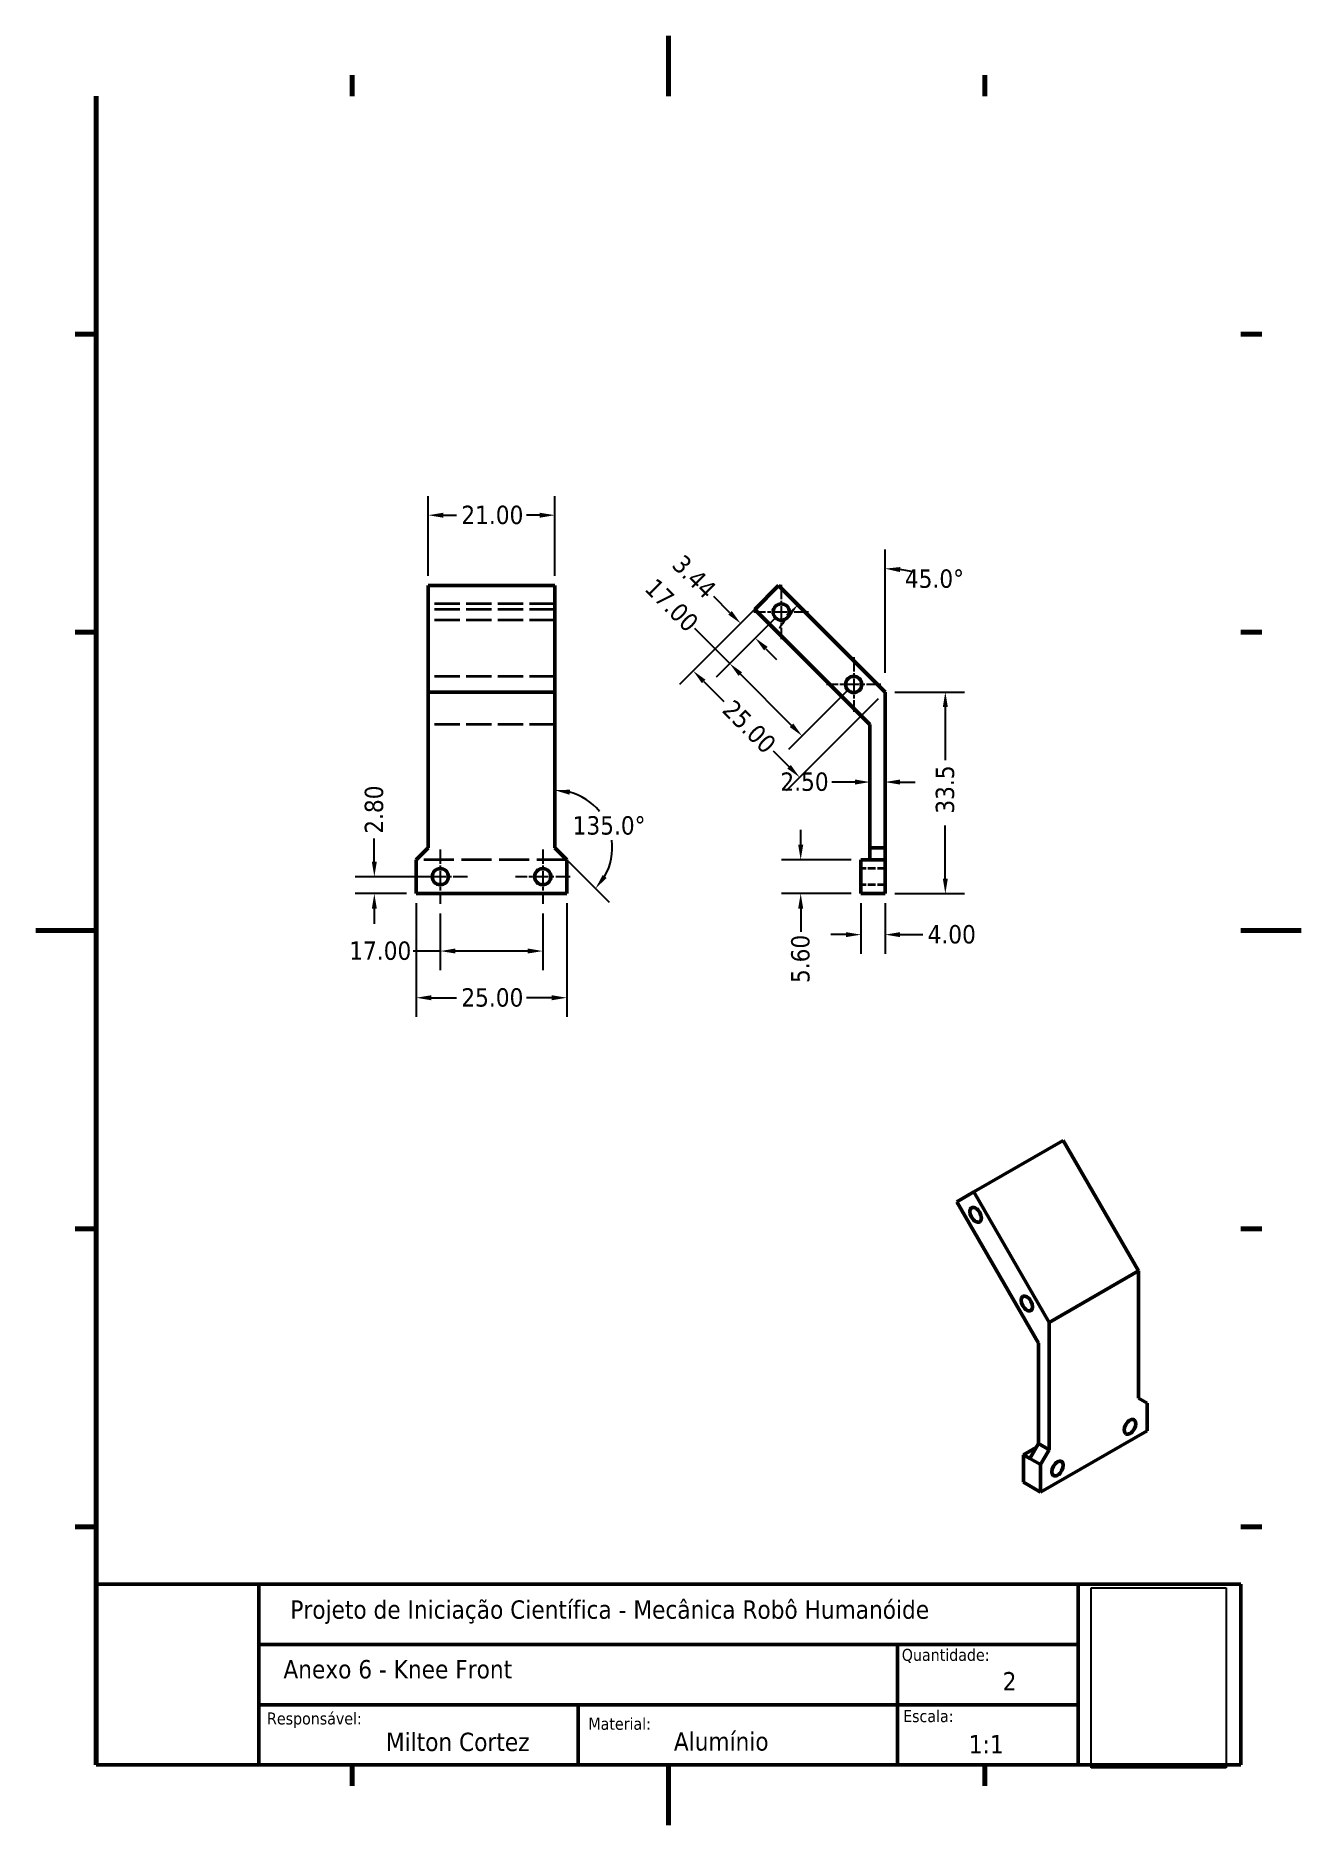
# Model space of a CAD drawing. Header units: millimetres. Extents: x 0 to 210, y 0 to 297.
import ezdxf

# ---------------------------------------------------------------- set-up
doc = ezdxf.new("R2010")
doc.units = ezdxf.units.MM
doc.linetypes.add('CHAIN', pattern=[0.7087, 0.4724, -0.0591, 0.1181, -0.0591])
doc.linetypes.add('DASHED', pattern=[0.2067, 0.1654, -0.0413])
for name, color, linetype, lineweight in [('Border (ANSI)', 7, 'Continuous', 70), ('Center Mark (ANSI)', 7, 'Continuous', 25), ('Dimension (ANSI)', 7, 'Continuous', 25), ('Hidden (ANSI)', 7, 'DASHED', 35), ('Title (ANSI)', 7, 'Continuous', 50), ('Visible (ANSI)', 7, 'Continuous', 50)]:
    doc.layers.add(name, color=color, linetype=linetype, lineweight=lineweight)
doc.styles.add('Note Text (ANSI)', font='TAHOMA.TTF')
doc.dimstyles.new('Default - mm (ANSI)', dxfattribs={"dimtxt": 3.048, "dimasz": 2.5, "dimexe": 3.175, "dimexo": 1.6002, "dimgap": 0.8, "dimtad": 0, "dimtoh": 1, "dimrnd": 1e-08, "dimzin": 4, "dimdsep": 46, "dimtxsty": 'Note Text (ANSI)', "dimcen": 0.09, "dimdle": 10, "dimclrd": 256, "dimclre": 256, "dimclrt": 256, "dimadec": 1, "dimazin": 1, "dimtfac": 1, "dimtofl": 0, "dimtmove": 0, "dimatfit": 3, "dimfxl": 0, "dimtolj": 1, "dimtzin": 4, "dimlwd": -1, "dimlwe": -1, "dimarcsym": 0})
picture_1 = doc.add_image_def('image1.bmp', size_in_pixel=(452, 603))

# ---------------------------------------------------------------- blocks, each defined once
blk = doc.blocks.new('Borders Default Border')
at = {"layer": 'Border (ANSI)'}
for p, q in [((52.5, 287), (52.5, 290.45)), ((157.5, 287), (157.5, 290.45)), ((10, 247.5), (6.55, 247.5)), ((200, 247.5), (203.45, 247.5)), ((10, 198), (6.55, 198)), ((200, 198), (203.45, 198)), ((10, 99), (6.55, 99)), ((200, 99), (203.45, 99)), ((10, 49.5), (6.55, 49.5)), ((200, 49.5), (203.45, 49.5)), ((52.5, 10), (52.5, 6.55)), ((157.5, 10), (157.5, 6.55))]:
    blk.add_line(p, q, dxfattribs=at)
at = {"layer": 'Border (ANSI)', "flags": 128}
for points in [[(105, 297), (105, 287)], [(10, 10), (10, 287)], [(0, 148.5), (10, 148.5)], [(210, 148.5), (200, 148.5)], [(105, 0), (105, 10)]]:
    blk.add_lwpolyline(points, dxfattribs=at)
blk = doc.blocks.new('Title Blocks Legenda')
at = {"layer": 'Title (ANSI)'}
for p, q in [((13.26, 171.03), (203.26, 171.03)), ((13.26, 141.03), (13.26, 171.03)), ((40.26, 171.03), (40.26, 141.03)), ((176.26, 171.03), (176.26, 141.03)), ((203.26, 171.03), (203.26, 141.03)), ((40.26, 161.03), (176.26, 161.03)), ((146.26, 161.03), (146.26, 141.03)), ((40.26, 151.03), (176.26, 151.03)), ((93.26, 151.03), (93.26, 141.03)), ((203.26, 141.03), (13.26, 141.03))]:
    blk.add_line(p, q, dxfattribs=at)
at = {"layer": 'Title (ANSI)', "attachment_point": 1, "style": 'Note Text (ANSI)'}
for s, insert, char_height, width in [('Projeto de Iniciação Científica - Mecânica Robô Humanóide', (45.5, 168.35), 3.048, 124.6071), ('\\fTahoma|b0|i0;\\H2.0000;Quantidade:', (146.97, 160.31), 2, 95.1982), ('\\fTahoma|b0|i0;\\H2.0000;Responsável:', (41.63, 149.75), 2, 45.8951), ('\\fTahoma|b0|i0;\\H2.0000;Material:', (94.96, 148.87), 2, 67.2506), ('\\fTahoma|b0|i0;\\H2.0000;Escala:', (147.2, 150.14), 2, 45.6679), ('Milton Cortez', (61.37, 146.39), 3.048, 49.3031), ('Alumínio', (109.15, 146.47), 3.048, 35.7249)]:
    blk.add_mtext(s, dxfattribs=dict(at, insert=insert, char_height=char_height, width=width))
at = {"layer": 'Title (ANSI)', "style": 'Note Text (ANSI)'}
for tag, p in [('Title_001', (44.35, 155.4)), ('Qnt._001', (163.71, 153.4)), ('<1:1>_001', (158.09, 142.95))]:
    blk.add_attdef(tag, p, '', height=3.05, dxfattribs=at)
image = blk.add_image(picture_1, insert=(178.41, 140.56), size_in_units=(22.38, 29.85))
image.dxf.flags = 7
blk = doc.blocks.new('*D6')
at = {"layer": 'Defpoints', "color": 0}
for p in [(136.94, 154.63), (140.94, 154.63), (136.94, 147.81)]:
    blk.add_point(p, dxfattribs=at)
at = {"layer": 'Dimension (ANSI)'}
for p, q in [((136.94, 153.03), (136.94, 144.64)), ((140.94, 153.03), (140.94, 144.64)), ((134.44, 147.81), (131.94, 147.81)), ((143.44, 147.81), (147.2, 147.81))]:
    blk.add_line(p, q, dxfattribs=at)
for points in [[(134.44, 148.23), (134.44, 147.4), (136.94, 147.81)], [(143.44, 148.23), (143.44, 147.4), (140.94, 147.81)]]:
    blk.add_solid(points, dxfattribs=at)
at = {"layer": 'Dimension (ANSI)', "insert": (148, 149.4), "char_height": 3.048, "attachment_point": 1, "style": 'Note Text (ANSI)'}
blk.add_mtext('\\A1;4.00', dxfattribs=at)
blk = doc.blocks.new('*D7')
at = {"layer": 'Defpoints', "color": 0}
for p in [(126.94, 160.23), (136.94, 160.23), (136.94, 154.63)]:
    blk.add_point(p, dxfattribs=at)
at = {"layer": 'Dimension (ANSI)'}
for p, q in [((126.94, 162.73), (126.94, 165.23)), ((135.34, 160.23), (123.76, 160.23)), ((135.34, 154.63), (123.76, 154.63)), ((126.94, 152.13), (126.94, 148.29))]:
    blk.add_line(p, q, dxfattribs=at)
for points in [[(126.52, 162.73), (127.36, 162.73), (126.94, 160.23)], [(126.52, 152.13), (127.36, 152.13), (126.94, 154.63)]]:
    blk.add_solid(points, dxfattribs=at)
at = {"layer": 'Dimension (ANSI)', "insert": (125.35, 139.78), "char_height": 3.048, "attachment_point": 1, "rotation": 90, "style": 'Note Text (ANSI)'}
blk.add_mtext('\\A1;5.60', dxfattribs=at)
blk = doc.blocks.new('*D8')
at = {"layer": 'Defpoints', "color": 0}
for p in [(67.13, 152.91), (84.13, 152.91), (84.13, 145.09)]:
    blk.add_point(p, dxfattribs=at)
at = {"layer": 'Dimension (ANSI)'}
for p, q in [((67.13, 151.31), (67.13, 141.92)), ((84.13, 151.31), (84.13, 141.92)), ((67.13, 145.09), (62.62, 145.09)), ((81.63, 145.09), (69.63, 145.09))]:
    blk.add_line(p, q, dxfattribs=at)
for points in [[(69.63, 145.51), (69.63, 144.68), (67.13, 145.09)], [(81.63, 145.51), (81.63, 144.68), (84.13, 145.09)]]:
    blk.add_solid(points, dxfattribs=at)
at = {"layer": 'Dimension (ANSI)', "insert": (52.02, 146.68), "char_height": 3.048, "attachment_point": 1, "style": 'Note Text (ANSI)'}
blk.add_mtext('\\A1;17.00', dxfattribs=at)
blk = doc.blocks.new('*D9')
at = {"layer": 'Defpoints', "color": 0}
for p in [(63.13, 154.63), (88.13, 154.63), (63.13, 137.34)]:
    blk.add_point(p, dxfattribs=at)
at = {"layer": 'Dimension (ANSI)'}
for p, q in [((63.13, 153.03), (63.13, 134.16)), ((88.13, 153.03), (88.13, 134.16)), ((65.63, 137.34), (69.82, 137.34)), ((85.63, 137.34), (81.45, 137.34))]:
    blk.add_line(p, q, dxfattribs=at)
for points in [[(65.63, 137.75), (65.63, 136.92), (63.13, 137.34)], [(85.63, 137.75), (85.63, 136.92), (88.13, 137.34)]]:
    blk.add_solid(points, dxfattribs=at)
at = {"layer": 'Dimension (ANSI)', "insert": (70.62, 138.92), "char_height": 3.048, "attachment_point": 1, "style": 'Note Text (ANSI)'}
blk.add_mtext('\\A1;25.00', dxfattribs=at)
blk = doc.blocks.new('*D10')
at = {"layer": 'Defpoints', "color": 0}
for p in [(86.13, 163.83), (86.13, 162.23), (87.27, 161.1), (95.68, 162.23)]:
    blk.add_point(p, dxfattribs=at)
at = {"layer": 'Dimension (ANSI)'}
blk.add_line((88.4, 159.97), (95.13, 153.23), dxfattribs=at)
for start, end in [(39.2494, 74.9568), (330.0432, 7.6239)]:
    blk.add_arc((86.13, 162.23), 9.55, start, end, dxfattribs=at)
for points in [[(88.56, 171.04), (88.67, 171.87), (86.13, 171.78)], [(94.74, 157.21), (94.08, 157.72), (92.89, 155.48)]]:
    blk.add_solid(points, dxfattribs=at)
at = {"layer": 'Dimension (ANSI)', "insert": (89.09, 167.47), "char_height": 3.048, "attachment_point": 1, "style": 'Note Text (ANSI)'}
blk.add_mtext('\\A1;135.0°', dxfattribs=at)
blk = doc.blocks.new('*D11')
at = {"layer": 'Defpoints', "color": 0}
for p in [(123.26, 205.76), (109.09, 191.6), (140.94, 188.08)]:
    blk.add_point(p, dxfattribs=at)
at = {"layer": 'Dimension (ANSI)'}
for p, q in [((122.13, 204.63), (106.85, 189.35)), ((110.86, 189.83), (114.18, 186.51)), ((139.81, 186.95), (124.52, 171.67)), ((125, 175.68), (122.4, 178.28))]:
    blk.add_line(p, q, dxfattribs=at)
for points in [[(111.15, 190.12), (110.56, 189.53), (109.09, 191.6)], [(125.29, 175.98), (124.7, 175.39), (126.77, 173.92)]]:
    blk.add_solid(points, dxfattribs=at)
at = {"layer": 'Dimension (ANSI)', "insert": (115.87, 187.06), "char_height": 3.048, "attachment_point": 1, "rotation": 314.992, "style": 'Note Text (ANSI)'}
blk.add_mtext('\\A1;25.00', dxfattribs=at)
blk = doc.blocks.new('*D12')
at = {"layer": 'Defpoints', "color": 0}
for p in [(140.94, 188.08), (140.94, 154.63), (150.94, 154.63)]:
    blk.add_point(p, dxfattribs=at)
at = {"layer": 'Dimension (ANSI)'}
for p, q in [((142.54, 188.08), (154.11, 188.08)), ((150.94, 185.58), (150.94, 176.77)), ((150.94, 157.13), (150.94, 165.95)), ((142.54, 154.63), (154.11, 154.63))]:
    blk.add_line(p, q, dxfattribs=at)
for points in [[(150.52, 185.58), (151.36, 185.58), (150.94, 188.08)], [(150.52, 157.13), (151.36, 157.13), (150.94, 154.63)]]:
    blk.add_solid(points, dxfattribs=at)
at = {"layer": 'Dimension (ANSI)', "insert": (149.35, 166.75), "char_height": 3.048, "attachment_point": 1, "rotation": 90, "style": 'Note Text (ANSI)'}
blk.add_mtext('\\A1; 33.5', dxfattribs=at)
blk = doc.blocks.new('*D13')
at = {"layer": 'Defpoints', "color": 0}
for p in [(123.71, 201.35), (135.73, 189.33), (127.18, 180.79)]:
    blk.add_point(p, dxfattribs=at)
at = {"layer": 'Dimension (ANSI)'}
for p, q in [((122.58, 200.22), (112.92, 190.56)), ((115.16, 192.81), (109.35, 198.62)), ((125.42, 182.55), (116.93, 191.04)), ((134.6, 188.2), (124.94, 178.54))]:
    blk.add_line(p, q, dxfattribs=at)
for points in [[(117.23, 191.33), (116.64, 190.74), (115.16, 192.81)], [(125.71, 182.85), (125.12, 182.26), (127.18, 180.79)]]:
    blk.add_solid(points, dxfattribs=at)
at = {"layer": 'Dimension (ANSI)', "insert": (102.99, 207.23), "char_height": 3.048, "attachment_point": 1, "rotation": 314.992, "style": 'Note Text (ANSI)'}
blk.add_mtext('\\A1;17.00', dxfattribs=at)
blk = doc.blocks.new('*D14')
at = {"layer": 'Defpoints', "color": 0}
for p in [(138.44, 173.14), (140.94, 173.14), (140.94, 173.14)]:
    blk.add_point(p, dxfattribs=at)
at = {"layer": 'Dimension (ANSI)'}
for p, q in [((135.94, 173.14), (132.11, 173.14)), ((143.44, 173.14), (145.94, 173.14))]:
    blk.add_line(p, q, dxfattribs=at)
for points in [[(135.94, 173.56), (135.94, 172.72), (138.44, 173.14)], [(143.44, 173.56), (143.44, 172.72), (140.94, 173.14)]]:
    blk.add_solid(points, dxfattribs=at)
at = {"layer": 'Dimension (ANSI)', "insert": (123.57, 174.73), "char_height": 3.048, "attachment_point": 1, "style": 'Note Text (ANSI)'}
blk.add_mtext('\\A1;2.50', dxfattribs=at)
blk = doc.blocks.new('*D15')
at = {"layer": 'Defpoints', "color": 0}
for p in [(67.13, 157.43), (56.18, 154.63), (63.13, 154.63)]:
    blk.add_point(p, dxfattribs=at)
at = {"layer": 'Dimension (ANSI)'}
for p, q in [((56.18, 159.93), (56.18, 163.76)), ((65.53, 157.43), (53.01, 157.43)), ((61.53, 154.63), (53.01, 154.63)), ((56.18, 152.13), (56.18, 149.63))]:
    blk.add_line(p, q, dxfattribs=at)
for points in [[(55.77, 159.93), (56.6, 159.93), (56.18, 157.43)], [(55.77, 152.13), (56.6, 152.13), (56.18, 154.63)]]:
    blk.add_solid(points, dxfattribs=at)
at = {"layer": 'Dimension (ANSI)', "insert": (54.59, 164.56), "char_height": 3.048, "attachment_point": 1, "rotation": 90, "style": 'Note Text (ANSI)'}
blk.add_mtext('\\A1;2.80', dxfattribs=at)
blk = doc.blocks.new('*D16')
at = {"layer": 'Defpoints', "color": 0}
for p in [(130.7, 205.82), (139.81, 189.22), (140.94, 189.68), (140.94, 188.08)]:
    blk.add_point(p, dxfattribs=at)
at = {"layer": 'Dimension (ANSI)'}
blk.add_line((140.94, 191.28), (140.94, 211.73), dxfattribs=at)
for start, end in [(75.9984, 82.9992), (141.9928, 148.9936)]:
    blk.add_arc((140.94, 188.08), 20.47, start, end, dxfattribs=at)
for points in [[(143.41, 207.99), (143.46, 208.82), (140.94, 208.56)], [(124.5, 200.97), (125.12, 200.41), (126.46, 202.56)]]:
    blk.add_solid(points, dxfattribs=at)
at = {"layer": 'Dimension (ANSI)', "insert": (144.23, 208.43), "char_height": 3.048, "attachment_point": 1, "style": 'Note Text (ANSI)'}
blk.add_mtext('\\A1;45.0°', dxfattribs=at)
blk = doc.blocks.new('*D17')
at = {"layer": 'Defpoints', "color": 0}
for p in [(119.3, 201.81), (123.71, 201.35), (119.4, 197.04)]:
    blk.add_point(p, dxfattribs=at)
at = {"layer": 'Dimension (ANSI)'}
for p, q in [((115.2, 201.24), (112.53, 203.91)), ((118.17, 200.67), (114.72, 197.23)), ((122.58, 200.22), (117.15, 194.8)), ((121.17, 195.27), (122.93, 193.5))]:
    blk.add_line(p, q, dxfattribs=at)
for points in [[(115.5, 201.53), (114.91, 200.94), (116.97, 199.47)], [(121.46, 195.57), (120.87, 194.98), (119.4, 197.04)]]:
    blk.add_solid(points, dxfattribs=at)
at = {"layer": 'Dimension (ANSI)', "insert": (107.55, 211.14), "char_height": 3.048, "attachment_point": 1, "rotation": 314.992, "style": 'Note Text (ANSI)'}
blk.add_mtext('\\A1;3.44', dxfattribs=at)
blk = doc.blocks.new('*D18')
at = {"layer": 'Defpoints', "color": 0}
for p in [(65.13, 217.43), (65.13, 205.76), (86.13, 205.76)]:
    blk.add_point(p, dxfattribs=at)
at = {"layer": 'Dimension (ANSI)'}
for p, q in [((65.13, 207.36), (65.13, 220.6)), ((86.13, 207.36), (86.13, 220.6)), ((67.63, 217.43), (69.82, 217.43)), ((83.63, 217.43), (81.45, 217.43))]:
    blk.add_line(p, q, dxfattribs=at)
for points in [[(67.63, 217.84), (67.63, 217.01), (65.13, 217.43)], [(83.63, 217.84), (83.63, 217.01), (86.13, 217.43)]]:
    blk.add_solid(points, dxfattribs=at)
at = {"layer": 'Dimension (ANSI)', "insert": (70.62, 219.01), "char_height": 3.048, "attachment_point": 1, "style": 'Note Text (ANSI)'}
blk.add_mtext('\\A1;21.00', dxfattribs=at)

msp = doc.modelspace()

# ---------------------------------------------------------------- linework, layer by layer
at = {"layer": 'Center Mark (ANSI)', "linetype": 'CHAIN', "ltscale": 5.027404}
for p, q in [((123.713, 205.88), (123.713, 196.83)), ((128.238, 201.355), (119.188, 201.355)), ((135.732, 193.857), (135.732, 184.807)), ((140.257, 189.332), (131.207, 189.332)), ((67.134, 161.957), (67.134, 152.907)), ((84.134, 161.957), (84.134, 152.907)), ((71.659, 157.432), (62.609, 157.432)), ((88.659, 157.432), (79.609, 157.432))]:
    msp.add_line(p, q, dxfattribs=at)
at = {"layer": 'Hidden (ANSI)', "ltscale": 25.39913}
for p, q in [((86.134, 202.705), (65.134, 202.705)), ((86.134, 201.805), (65.134, 201.805)), ((86.134, 200.005), (65.134, 200.005)), ((86.134, 190.682), (65.134, 190.682)), ((86.134, 187.982), (65.134, 187.982)), ((86.134, 182.664), (65.134, 182.664))]:
    msp.add_line(p, q, dxfattribs=at)
at = {"layer": 'Hidden (ANSI)', "ltscale": 30.237059}
msp.add_line((88.134, 160.232), (63.134, 160.232), dxfattribs=at)
at = {"layer": 'Hidden (ANSI)', "ltscale": 7.618686}
for p, q in [((140.939, 158.782), (136.939, 158.782)), ((140.939, 156.082), (136.939, 156.082))]:
    msp.add_line(p, q, dxfattribs=at)
at = {"layer": 'Visible (ANSI)'}
for p, q in [((86.134, 205.764), (65.134, 205.764)), ((65.134, 188.084), (65.134, 205.764)), ((86.134, 188.084), (86.134, 205.764)), ((123.264, 205.764), (119.303, 201.805)), ((140.939, 188.084), (123.264, 205.764)), ((119.303, 201.805), (138.439, 182.664)), ((86.134, 188.084), (65.134, 188.084)), ((65.134, 162.232), (65.134, 188.084)), ((86.134, 162.232), (86.134, 188.084)), ((140.939, 162.232), (140.939, 188.084)), ((138.439, 182.664), (138.439, 162.232)), ((63.134, 160.232), (65.134, 162.232)), ((86.134, 162.232), (88.134, 160.232)), ((138.439, 162.232), (138.439, 160.232)), ((140.939, 162.232), (138.439, 162.232)), ((140.939, 160.232), (140.939, 162.232)), ((63.134, 154.632), (63.134, 160.232)), ((88.134, 160.232), (88.134, 154.632)), ((136.939, 154.632), (136.939, 160.232)), ((138.439, 160.232), (136.939, 160.232)), ((140.939, 160.232), (138.439, 160.232)), ((140.939, 154.632), (140.939, 160.232)), ((88.134, 154.632), (63.134, 154.632)), ((140.939, 154.632), (136.939, 154.632)), ((170.504, 113.649), (155.655, 105.098)), ((183.002, 91.997), (170.504, 113.649)), ((155.655, 105.098), (152.855, 103.474)), ((168.153, 83.446), (155.655, 105.098)), ((152.855, 103.474), (166.385, 80.033)), ((183.002, 91.997), (168.153, 83.446)), ((183.002, 70.862), (183.002, 91.997)), ((168.153, 62.311), (168.153, 83.446)), ((166.385, 80.033), (166.385, 63.329)), ((183.002, 70.862), (184.417, 70.042)), ((184.417, 70.042), (184.417, 65.463)), ((184.417, 65.463), (166.739, 55.283)), ((166.028, 62.71), (163.911, 61.49)), ((166.385, 63.329), (164.971, 60.88)), ((168.153, 62.311), (166.385, 63.329)), ((163.911, 56.912), (163.911, 61.49)), ((164.971, 60.88), (163.911, 61.49)), ((166.739, 59.862), (164.971, 60.88)), ((166.739, 59.862), (168.153, 62.311)), ((166.739, 55.283), (166.739, 59.862)), ((166.739, 55.283), (163.911, 56.912))]:
    msp.add_line(p, q, dxfattribs=at)
for centre in [(123.713, 201.355), (135.732, 189.332), (67.134, 157.432), (84.134, 157.432)]:
    msp.add_circle(centre, 1.35, dxfattribs=at)
for centre, major_axis in [((155.973, 101.31), (-0.674, 1.17)), ((164.471, 86.587), (-0.674, 1.17)), ((181.588, 66.124), (-0.674, -1.17)), ((169.567, 59.201), (-0.674, -1.17))]:
    msp.add_ellipse(centre, major_axis=major_axis, ratio=0.5780931, dxfattribs=at)

# ---------------------------------------------------------------- block references
msp.add_blockref('Borders Default Border', (0, 0))
msp.add_blockref('Title Blocks Legenda', (-3.258, -131.034)).add_auto_attribs({'<1:1>_001': '1:1', 'Qnt._001': '2', 'Title_001': 'Anexo 6 - Knee Front'})

# ---------------------------------------------------------------- dimensions: what is measured, and where the dimension line sits
at = {"layer": 'Dimension (ANSI)'}
for base, p1, p2, angle, override, picture, middle in [((65.134, 217.426), (86.134, 205.764), (65.134, 205.764), 180, {"dimtoh": 0, "dimdec": 2, "dimtp": 0, "dimtm": 0, "dimtdec": 2, "dimatfit": 1}, '*D18', (75.634, 217.426)), ((119.398, 197.041), (119.303, 201.805), (123.713, 201.355), 134.99199, {"dimtoh": 0, "dimdec": 2, "dimtp": 0, "dimtm": 0, "dimtdec": 2, "dimatfit": 1}, '*D17', (109.192, 207.249)), ((127.183, 180.785), (123.713, 201.355), (135.732, 189.332), 134.99199, {"dimtoh": 0, "dimdec": 2, "dimtp": 0, "dimtm": 0, "dimtdec": 2, "dimatfit": 2}, '*D13', (105.327, 202.646)), ((109.092, 191.597), (140.939, 188.084), (123.264, 205.764), 314.99199, {"dimtoh": 0, "dimdec": 2, "dimtp": 0, "dimtm": 0, "dimtdec": 2, "dimatfit": 1}, '*D11', (118.291, 182.395)), ((56.183, 154.632), (67.134, 157.432), (63.134, 154.632), 90, {"dimtoh": 0, "dimdec": 2, "dimtp": 0, "dimtm": 0, "dimtdec": 2, "dimatfit": 1}, '*D15', (56.183, 168.431)), ((140.939, 173.14), (138.439, 173.14), (140.939, 173.14), 180, {"dimtoh": 0, "dimdec": 2, "dimse1": 1, "dimse2": 1, "dimtp": 0, "dimtm": 0, "dimtdec": 2, "dimatfit": 1}, '*D14', (127.44, 173.14)), ((126.939, 160.232), (136.939, 154.632), (136.939, 160.232), 90, {"dimtoh": 0, "dimdec": 2, "dimtp": 0, "dimtm": 0, "dimtdec": 2, "dimatfit": 1}, '*D7', (126.939, 143.634)), ((63.134, 137.336), (88.134, 154.632), (63.134, 154.632), 180, {"dimtoh": 0, "dimdec": 2, "dimtp": 0, "dimtm": 0, "dimtdec": 2, "dimatfit": 1}, '*D9', (75.634, 137.336)), ((136.939, 147.814), (140.939, 154.632), (136.939, 154.632), 180, {"dimtoh": 0, "dimdec": 2, "dimtp": 0, "dimtm": 0, "dimtdec": 2, "dimatfit": 1}, '*D6', (151.937, 147.814)), ((84.134, 145.092), (67.134, 152.907), (84.134, 152.907), 180, {"dimtoh": 0, "dimdec": 2, "dimtp": 0, "dimtm": 0, "dimtdec": 2, "dimatfit": 2}, '*D8', (56.92, 145.092))]:
    dim = msp.add_linear_dim(base=base, p1=p1, p2=p2, angle=angle, dimstyle='Default - mm (ANSI)', override=override, dxfattribs=at)
    dim.commit()
    dim.dimension.update_dxf_attribs({"geometry": picture, "text_midpoint": middle, "dimtype": 160})
for base, center, p1, p2, picture, middle in [((130.704, 205.815), (140.939, 188.084), (140.939, 189.684), (139.807, 189.216), '*D16', (149.137, 206.844)), ((95.683, 162.232), (86.134, 162.232), (87.265, 161.101), (86.134, 163.832), '*D10', (94.956, 165.887))]:
    dim = msp.add_angular_dim_3p(base=base, center=center, p1=p1, p2=p2, dimstyle='Default - mm (ANSI)', override={"dimtih": 1, "dimse2": 1, "dimadec": 1, "dimtp": 0, "dimtm": 0, "dimtdec": 0}, dxfattribs=at)
    dim.commit()
    dim.dimension.update_dxf_attribs({"geometry": picture, "text_midpoint": middle, "dimtype": 165})
dim = msp.add_linear_dim(base=(150.939, 154.632), p1=(140.939, 188.084), p2=(140.939, 154.632), angle=90, text=' 33.5', dimstyle='Default - mm (ANSI)', override={"dimtoh": 0, "dimdec": 2, "dimtp": 0, "dimtm": 0, "dimtdec": 2, "dimatfit": 1}, dxfattribs=at)
dim.commit()
dim.dimension.update_dxf_attribs({"geometry": '*D12', "text_midpoint": (150.939, 171.358), "dimtype": 160})

doc.saveas('drawing.dxf')
